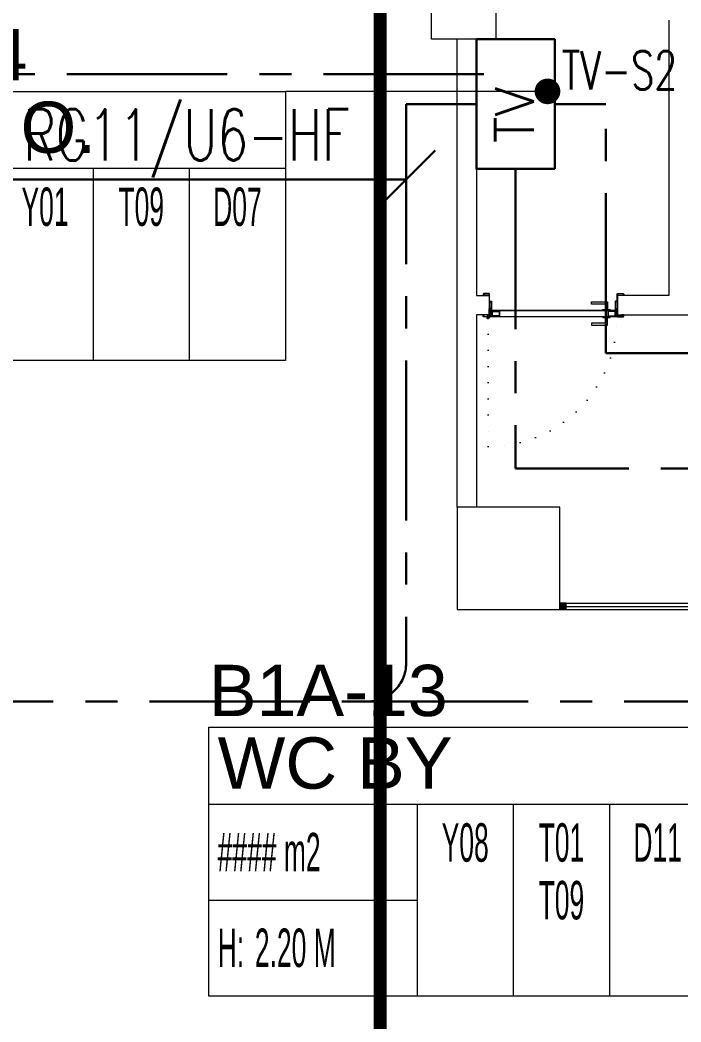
# Model space of a CAD drawing. Header units: metres. Extents: x -17582 to 152404, y -4219 to 29421.
# Drawn here: x 92099 to 92614, y 1278 to 2060 of the extents above; entities that cross this region are included whole.
import ezdxf
from ezdxf.enums import TextEntityAlignment as Align

# ---------------------------------------------------------------- set-up
doc = ezdxf.new("R2010")
doc.units = ezdxf.units.M
doc.header["$LTSCALE"] = 100
doc.header["$MEASUREMENT"] = 0
for name, pattern in [('CENTER', [2, 1.25, -0.25, 0.25, -0.25]), ('DOT2', [0.125, 0, -0.125]), ('HIDDEN', [0.375, 0.25, -0.125])]:
    doc.linetypes.add(name, pattern=pattern)
doc.layers.get('0').update_dxf_attribs({"color": 9, "lineweight": 9})
for name, color, linetype, lineweight in [('00', 9, 'Continuous', 9), ('01', 9, 'Continuous', 9), ('06B', 9, 'Continuous', 9), ('06D', 9, 'Continuous', 9), ('10', 9, 'Continuous', 9), ('15', 9, 'Continuous', 9), ('20', 9, 'DOT2', 9), ('21_mahal200', 9, 'Continuous', 9), ('E-KABLO', 7, 'Continuous', 30), ('E-TV AMFİ KUTUSU', 7, 'Continuous', 30)]:
    doc.layers.add(name, color=color, linetype=linetype, lineweight=lineweight)
doc.styles.add('Arial', font='arial.ttf', dxfattribs={"height": 2.5})
doc.styles.add('E-YAZI', font='txttw.shx')
doc.styles.add('MuuM_TEXT-STANDART', font='ARIALN.TTF')
doc.dimstyles.new('MuuM_DIM200', dxfattribs={"dimscale": 20, "dimtxt": 2, "dimasz": 1, "dimexe": 1, "dimexo": 1, "dimgap": 1, "dimtad": 1, "dimdec": 1, "dimrnd": 0.5, "dimdsep": 46, "dimtxsty": 'MuuM_TEXT-STANDART', "dimblk": 'ARCHTICK', "dimcen": 0, "dimdle": 0.15, "dimclrd": 256, "dimclre": 256, "dimclrt": 256, "dimadec": 0, "dimazin": 0, "dimtfac": 5, "dimtdec": 1, "dimtix": 1, "dimtmove": 2, "dimatfit": 3, "dimldrblk": 'DOT', "dimfxl": 3, "dimfxlon": 1, "dimtolj": 1, "dimlwd": -1, "dimlwe": -1, "dimarcsym": 0})

# ---------------------------------------------------------------- blocks, each defined once
blk = doc.blocks.new('100_TV AMFİ KUTUSU')
at = {"layer": 'E-TV AMFİ KUTUSU', "color": 4}
blk.add_lwpolyline([(-2.529, 0), (2.529, 0), (2.529, 3.054), (-2.529, 3.054)], close=True, dxfattribs=at)
at = {"layer": 'E-TV AMFİ KUTUSU', "color": 3, "style": 'E-YAZI'}
blk.add_text('TV', height=1.5054, dxfattribs=at).set_placement((-1.518, 0.82))
blk = doc.blocks.new('p-kolon_80x80')
blk.add_lwpolyline([(-40, -40), (40, -40), (40, 40), (-40, 40)], close=True)
blk = doc.blocks.new('1.Bod.Ara.Sitatik Elk')
at = {"layer": '01'}
blk.add_lwpolyline([(8420, -6500), (8420, -6500), (8420, -6460), (8420, -6150), (9220, -6150), (9220, -6190), (8470, -6190), (8470, -6460), (9015, -6460), (9015, -6545), (9220, -6545), (9220, -6585), (8975, -6585), (8975, -6500), (8470, -6500), (8470, -6585), (8420, -6585), (8420, -6500)], close=True, dxfattribs=at)
blk.add_blockref('p-kolon_80x80', (8480, -6990), dxfattribs=at)
blk = doc.blocks.new('0_roomno2')
blk.add_lwpolyline([(19.375, -10.5), (0, -10.5), (0, 0), (19.375, 0)], close=True)
for points in [[(0, -3), (19.375, -3)], [(8.125, -3), (8.125, -10.5)], [(11.875, -3), (11.875, -10.5)], [(15.625, -3), (15.625, -10.5)], [(0, -6.75), (8.125, -6.75)]]:
    blk.add_lwpolyline(points)
at = {"style": 'MuuM_TEXT-STANDART', "width": 0.6}
blk.add_text('H:', height=1.5, dxfattribs=at).set_placement((0.35, -8.608), align=Align.MIDDLE_LEFT)
at = {"style": 'Arial'}
blk.add_attdef('ODANO', (0, 1.17), '', height=2, dxfattribs=at)
blk.add_attdef('MEKANADI', text='', height=2, dxfattribs=at).set_placement((0.35, -3), align=Align.BOTTOM_LEFT)
at = {"style": 'MuuM_TEXT-STANDART', "width": 0.6}
for tag, p in [('YER01', (10, -4.5)), ('TAVAN01', (13.75, -4.5)), ('DUVAR01', (17.5, -4.5)), ('YER02', (10, -6.75)), ('TAVAN02', (13.75, -6.75)), ('DUVAR02', (17.5, -6.75)), ('YER03', (10, -9)), ('TAVAN03', (13.75, -9)), ('DUVAR03', (17.5, -9))]:
    blk.add_attdef(tag, text='', height=1.5, dxfattribs=at).set_placement(p, align=Align.MIDDLE_CENTER)
for tag, p in [('M2', (0.35, -4.875)), ('TEMIZTAVANYUKSEKLIGI', (1.8, -8.608))]:
    blk.add_attdef(tag, text='', height=1.5, dxfattribs=at).set_placement(p, align=Align.MIDDLE_LEFT)
blk = doc.blocks.new('_ArchTick')
at = {"color": 0, "linetype": 'ByBlock', "const_width": 0.15}
blk.add_lwpolyline([(-0.5, -0.5), (0.5, 0.5)], dxfattribs=at)
blk = doc.blocks.new('_Dot')
at = {"color": 0, "linetype": 'ByBlock', "lineweight": -2}
blk.add_line((-0.5, 0), (-1, 0), dxfattribs=at)
at = {"color": 0, "linetype": 'ByBlock', "const_width": 0.5}
blk.add_lwpolyline([(-0.25, 0, 1), (0.25, 0, 1)], format="xyb", close=True, dxfattribs=at)
blk = doc.blocks.new('gr-p-barel kilitli kapı kolu')
at = {"flags": 128}
for points in [[(-0.9, 0.8), (-0.9, 4.9), (-11.7, 4.9), (-11.7, 6.7), (0.9, 6.7), (0.9, 0.8)], [(-0.8, 5), (0.8, 6.6)]]:
    blk.add_lwpolyline(points, dxfattribs=at)
blk.add_lwpolyline([(-2.75, 0), (-2.75, 0.7), (2.75, 0.7), (2.75, 0)])
blk.add_lwpolyline([(-1.3, 0.7), (1.3, 0.7), (1.3, 0.8), (-1.3, 0.8)], close=True)
blk = doc.blocks.new('prf-scr2')
at = {"linetype": 'DOT2', "ltscale": 10}
blk.add_line((0, 0.19), (0, -1.06), dxfattribs=at)
for p, q in [((0.09, -0.24), (-0.09, -0.2)), ((-0.09, -0.24), (0.09, -0.28)), ((0.09, -0.32), (-0.09, -0.28)), ((-0.09, -0.32), (0.09, -0.36)), ((0.09, -0.4), (-0.09, -0.36)), ((-0.09, -0.4), (0.09, -0.44)), ((0.09, -0.48), (-0.09, -0.44)), ((-0.09, -0.48), (0.09, -0.52)), ((0.09, -0.56), (-0.09, -0.52)), ((-0.09, -0.56), (0.09, -0.6)), ((0.09, -0.64), (-0.09, -0.6)), ((-0.09, -0.64), (0.09, -0.68)), ((0.09, -0.72), (-0.09, -0.68)), ((-0.09, -0.72), (0.09, -0.76)), ((0.06, -0.84), (-0.08, -0.76)), ((-0.07, -0.8), (0.06, -0.84)), ((0.09, -0.17), (0, -0.15)), ((0, -0.18), (0.09, -0.2))]:
    blk.add_line(p, q)
blk.add_lwpolyline([(0.23, 0), (-0.23, 0), (-0.23, -0.01), (-0.12, -0.14), (0.12, -0.14), (0.23, -0.01), (0.23, 0)], close=True)
for points in [[(0.23, -0.01), (-0.23, -0.01)], [(-0.09, -0.14), (-0.09, -0.2), (-0.12, -0.22), (-0.12, -0.23), (-0.09, -0.24), (-0.09, -0.28), (-0.12, -0.3), (-0.12, -0.31), (-0.09, -0.32), (-0.09, -0.36), (-0.12, -0.38), (-0.12, -0.39), (-0.09, -0.4), (-0.09, -0.44), (-0.12, -0.46), (-0.12, -0.46), (-0.09, -0.48), (-0.09, -0.52), (-0.12, -0.54), (-0.12, -0.54), (-0.09, -0.56), (-0.09, -0.6), (-0.12, -0.62), (-0.12, -0.62), (-0.09, -0.64), (-0.09, -0.68), (-0.12, -0.69), (-0.12, -0.7), (-0.09, -0.72), (-0.09, -0.73), (-0.08, -0.76), (-0.1, -0.77), (-0.1, -0.78), (-0.07, -0.8), (-0.01, -0.94), (0, -0.95), (0.01, -0.94), (0.08, -0.76), (0.09, -0.76), (0.12, -0.74), (0.12, -0.73), (0.09, -0.72), (0.09, -0.68), (0.12, -0.66), (0.12, -0.66), (0.09, -0.64), (0.09, -0.6), (0.12, -0.58), (0.12, -0.58), (0.09, -0.56), (0.09, -0.52), (0.12, -0.5), (0.12, -0.5), (0.09, -0.48), (0.09, -0.44), (0.12, -0.43), (0.12, -0.42), (0.09, -0.4), (0.09, -0.36), (0.12, -0.35), (0.12, -0.34), (0.09, -0.32), (0.09, -0.28), (0.12, -0.27), (0.12, -0.26), (0.09, -0.24), (0.09, -0.2), (0.12, -0.19), (0.12, -0.18), (0.09, -0.17), (0.09, -0.14)]]:
    blk.add_lwpolyline(points)
blk = doc.blocks.new('K-SAC-01')
at = {"layer": '10'}
for points in [[(-4.6, 16.2, -0.414214), (-4.5, 16.3), (-0.1, 16.3, -0.414214), (0, 16.2), (0, 5.9), (0.2, 5.9), (0.2, 16.2, 0.414214), (-0.1, 16.5), (-4.5, 16.5, 0.414214), (-4.8, 16.2), (-4.8, 15.3, 0.414214), (-4.5, 15), (-3.4, 15), (-3.4, 15.2), (-4.5, 15.2, -0.414214), (-4.6, 15.3)], [(104.6, 16.2, 0.414214), (104.5, 16.3), (100.1, 16.3, 0.414214), (100, 16.2), (100, 5.9), (99.8, 5.9), (99.8, 16.2, -0.414214), (100.1, 16.5), (104.5, 16.5, -0.414214), (104.8, 16.2), (104.8, 15.3, -0.414214), (104.5, 15), (103.4, 15), (103.4, 15.2), (104.5, 15.2, 0.414214), (104.6, 15.3)], [(0.2, 10.3, -0.414214), (0.5, 10.6), (1.5, 10.6, -0.414214), (1.8, 10.3), (1.8, 3.9, -0.414214), (1.5, 3.6, -0.414214), (1.2, 3.9), (1.2, 4.8), (0.2, 4.8), (0.2, -1.2, -0.414214), (-0.1, -1.5), (-4.5, -1.5, -0.414214), (-4.8, -1.2), (-4.8, -0.3, -0.414214), (-4.5, 0), (-3.4, 0), (-3.4, -0.2), (-4.5, -0.2, 0.414214), (-4.6, -0.3), (-4.6, -1.2, 0.414214), (-4.5, -1.3), (-0.1, -1.3, 0.414214), (0, -1.2), (0, 5), (1.4, 5), (1.4, 3.9, 0.414214), (1.5, 3.8, 0.414214), (1.6, 3.9), (1.6, 10.3, 0.414214), (1.5, 10.4), (0.5, 10.4, 0.414214), (0.4, 10.3), (0.4, 9.4), (0.2, 9.4)], [(99.8, 10.3, 0.414214), (99.5, 10.6), (98.5, 10.6, 0.414214), (98.2, 10.3), (98.2, 3.9, 0.414214), (98.5, 3.6, 0.414214), (98.8, 3.9), (98.8, 4.8), (99.8, 4.8), (99.8, -1.2, 0.414214), (100.1, -1.5), (104.5, -1.5, 0.414214), (104.8, -1.2), (104.8, -0.3, 0.414214), (104.5, 0), (103.4, 0), (103.4, -0.2), (104.5, -0.2, -0.414214), (104.6, -0.3), (104.6, -1.2, -0.414214), (104.5, -1.3), (100.1, -1.3, -0.414214), (100, -1.2), (100, 5), (98.6, 5), (98.6, 3.9, -0.414214), (98.5, 3.8, -0.414214), (98.4, 3.9), (98.4, 10.3, -0.414214), (98.5, 10.4), (99.5, 10.4, -0.414214), (99.6, 10.3), (99.6, 9.4), (99.8, 9.4)], [(-0.38, -2.01), (1, -1.37), (1, 1.5), (1.2, 1.5), (1.2, -1.5), (-0.27, -2.18, -14.796002)]]:
    blk.add_lwpolyline(points, format="xyb", close=True, dxfattribs=at)
for points in [[(98.8, 0.15), (98.8, 2.15), (99.1, 2.15), (99.1, 3.19), (1.5, 3.19), (1.5, 2.15), (1.8, 2.15), (1.8, 0.15), (1.5, 0.15), (1.5, 1.85), (1.2, 1.85), (1.2, 3.49), (99.4, 3.49), (99.4, 1.85), (99.1, 1.85), (99.1, 0.15)], [(98.8, 2.15), (98.8, 0.15), (99.4, 0.15), (99.4, -1.5), (1.2, -1.5), (1.2, 0.15), (1.8, 0.15), (1.8, 2.15), (2.1, 2.15), (2.1, -0.15), (1.5, -0.15), (1.5, -1.2), (99.1, -1.2), (99.1, -0.15), (98.5, -0.15), (98.5, 2.15), (98.8, 2.15)]]:
    blk.add_lwpolyline(points, dxfattribs=at)
for points in [[(2.1, 3), (8.1, 3), (8.1, -1), (2.1, -1)], [(2.4, 2.7), (7.8, 2.7), (7.8, -0.7), (2.4, -0.7)], [(98.5, 3), (92.5, 3), (92.5, -1), (98.5, -1)], [(98.2, 2.7), (92.8, 2.7), (92.8, -0.7), (98.2, -0.7)]]:
    blk.add_lwpolyline(points, close=True, dxfattribs=at)
blk.add_circle((-0.95, -2.5), 0.55, dxfattribs=at)
at = {"layer": '20', "linetype": 'HIDDEN'}
for points in [[(-0.2, -1.3), (-0.2, 0), (-1.7, 0), (-1.7, -1.3)], [(-0.4, -1.99), (-0.4, -0.2), (-1.5, -0.2), (-1.5, -1.99)]]:
    blk.add_lwpolyline(points, dxfattribs=at)
at = {"layer": '20'}
blk.add_lwpolyline([(-0.95, -2.5), (-0.95, -102.85)], dxfattribs=at)
blk.add_arc((-0.95, -2.5), 100.35, 270, 1.51314, dxfattribs=at)
at = {"layer": '06B'}
blk.add_blockref('gr-p-barel kilitli kapı kolu', (91.4, 3.51), dxfattribs=at)
at = {"layer": '06B', "xscale": -1, "rotation": 180}
blk.add_blockref('gr-p-barel kilitli kapı kolu', (91.4, -1.51), dxfattribs=at)
at = {"layer": '10', "xscale": -1, "rotation": 90}
blk.add_blockref('prf-scr2', (1.5, 1), dxfattribs=at)
at = {"layer": '10', "rotation": 270}
blk.add_blockref('prf-scr2', (99.1, 1.22), dxfattribs=at)
blk = doc.blocks.new('prf-10x10')
blk.add_lwpolyline([(-5, -5), (5, -5), (5, 5), (-5, 5)], close=True)
at = {"color": 255}
blk.add_solid([(-5, -5), (5, -5), (-5, 5), (5, 5)], dxfattribs=at)
at = {"layer": '10'}
blk.add_point((0, 0), dxfattribs=at)
blk = doc.blocks.new('p-dog-ser-620')
at = {"layer": '06D'}
for points in [[(-620, 5), (-5, 5)], [(-620, 0), (-5, 0)]]:
    blk.add_lwpolyline(points, dxfattribs=at)
at = {"layer": '15'}
blk.add_lwpolyline([(-620, 2.5), (-5, 2.5)], dxfattribs=at)
at = {"layer": '10', "xscale": 0.5, "yscale": 0.5, "rotation": 90}
for p in [(-617.5, 2.5), (-460, 2.5), (-305, 2.5), (-155, 2.5), (-2.5, 2.5)]:
    blk.add_blockref('prf-10x10', p, dxfattribs=at)
blk = doc.blocks.new('1.Bod.Ara.Mimari Elk')
at = {"layer": '00'}
for p, q in [((8605, -6570), (8605, -6785)), ((8605, -6785), (8565, -6785)), ((8565, -6785), (8565, -6800)), ((8565, -6800), (8630, -6800))]:
    blk.add_line(p, q, dxfattribs=at)
blk.add_lwpolyline([(8455, -6585), (8455, -6785), (8465, -6785), (8465, -6800), (8455, -6800), (8455, -6950), (8440, -6950), (8440, -6585)], dxfattribs=at)
at = {"layer": '20', "ltscale": 2, "const_width": 10}
blk.add_lwpolyline([(8380, -5050), (8380, -8690), (12080, -8690), (12080, -6110), (9520, -6110), (9520, -5050)], close=True, dxfattribs=at)
blk.add_blockref('K-SAC-01', (8465, -6800))
at = {"layer": '10'}
blk.add_blockref('p-dog-ser-620', (9140, -7030), dxfattribs=at)
at = {"layer": '21_mahal200'}
ref = blk.add_blockref('0_roomno2', (7918.66, -6625.67), dxfattribs=dict(at, xscale=20, yscale=20, zscale=20))
ref.add_attrib('ODANO', 'B1A-14', (7918.66, -6617.02), dxfattribs={"layer": '0', "height": 40, "style": 'Arial'})
ref.add_attrib('MEKANADI', 'ELEK. O.', dxfattribs={"layer": '0', "height": 40, "style": 'Arial'}).set_placement((7925.66, -6685.67), align=Align.BOTTOM_LEFT)
ref.add_attrib('M2', '#### m2', dxfattribs={"layer": '0', "height": 30, "style": 'MuuM_TEXT-STANDART', "width": 0.6}).set_placement((7925.66, -6723.17), align=Align.MIDDLE_LEFT)
ref.add_attrib('TEMIZTAVANYUKSEKLIGI', '2.20 M', dxfattribs={"layer": '0', "height": 30, "style": 'MuuM_TEXT-STANDART', "width": 0.6}).set_placement((7954.66, -6797.83), align=Align.MIDDLE_LEFT)
ref.add_attrib('YER01', 'Y01', dxfattribs={"layer": '0', "height": 30, "style": 'MuuM_TEXT-STANDART', "width": 0.6}).set_placement((8118.66, -6715.67), align=Align.MIDDLE_CENTER)
ref.add_attrib('TAVAN01', 'T09', dxfattribs={"layer": '0', "height": 30, "style": 'MuuM_TEXT-STANDART', "width": 0.6}).set_placement((8193.66, -6715.67), align=Align.MIDDLE_CENTER)
ref.add_attrib('DUVAR01', 'D07', dxfattribs={"layer": '0', "height": 30, "style": 'MuuM_TEXT-STANDART', "width": 0.6}).set_placement((8268.66, -6715.67), align=Align.MIDDLE_CENTER)
ref = blk.add_blockref('0_roomno2', (8246.26, -7121.76), dxfattribs=dict(at, xscale=20, yscale=20, zscale=20))
ref.add_attrib('ODANO', 'B1A-13', (8246.26, -7113.12), dxfattribs={"layer": '0', "height": 40, "style": 'Arial'})
ref.add_attrib('MEKANADI', 'WC BY', dxfattribs={"layer": '0', "height": 40, "style": 'Arial'}).set_placement((8253.26, -7181.76), align=Align.BOTTOM_LEFT)
ref.add_attrib('M2', '#### m2', dxfattribs={"layer": '0', "height": 30, "style": 'MuuM_TEXT-STANDART', "width": 0.6}).set_placement((8253.26, -7219.26), align=Align.MIDDLE_LEFT)
ref.add_attrib('TEMIZTAVANYUKSEKLIGI', '2.20 M', dxfattribs={"layer": '0', "height": 30, "style": 'MuuM_TEXT-STANDART', "width": 0.6}).set_placement((8282.26, -7293.92), align=Align.MIDDLE_LEFT)
ref.add_attrib('YER01', 'Y08', dxfattribs={"layer": '0', "height": 30, "style": 'MuuM_TEXT-STANDART', "width": 0.6}).set_placement((8446.26, -7211.76), align=Align.MIDDLE_CENTER)
ref.add_attrib('TAVAN01', 'T01', dxfattribs={"layer": '0', "height": 30, "style": 'MuuM_TEXT-STANDART', "width": 0.6}).set_placement((8521.26, -7211.76), align=Align.MIDDLE_CENTER)
ref.add_attrib('DUVAR01', 'D11', dxfattribs={"layer": '0', "height": 30, "style": 'MuuM_TEXT-STANDART', "width": 0.6}).set_placement((8596.26, -7211.76), align=Align.MIDDLE_CENTER)
ref.add_attrib('TAVAN02', 'T09', dxfattribs={"layer": '0', "height": 30, "style": 'MuuM_TEXT-STANDART', "width": 0.6}).set_placement((8521.26, -7256.76), align=Align.MIDDLE_CENTER)
blk.add_leader([(8510.4, -6625.67), (8306.16, -6625.67)], dimstyle='MuuM_DIM200', override={"dimasz": 1, "dimfxl": 10}, dxfattribs=at)

msp = doc.modelspace()

# ---------------------------------------------------------------- linework, layer by layer
at = {"layer": 'E-KABLO', "color": 6, "linetype": 'CENTER'}
for p, q in [((92460.76, 2017.97), (90332.29, 2017.97)), ((92516.08, 1994.59), (92555.84, 1994.59)), ((92555.84, 1800.17), (92555.84, 1994.59)), ((92485.54, 1944), (92485.54, 1710.17)), ((92555.84, 1800.17), (93810, 1800.17)), ((92485.54, 1710.17), (92550, 1710.17)), ((94973.85, 1710.17), (92485.54, 1710.17))]:
    msp.add_line(p, q, dxfattribs=at)
at = {"layer": 'E-KABLO', "color": 4, "linetype": 'CENTER'}
for p, q in [((92400.21, 1994.59), (92455, 1994.59)), ((92400.21, 1994.59), (92400.21, 1558.41)), ((90000.09, 1528.41), (92370.21, 1528.41)), ((92370.21, 1528.41), (95187.2, 1528.41))]:
    msp.add_line(p, q, dxfattribs=at)
at = {"layer": 'E-KABLO'}
for p, q in [((92422.84, 1958.39), (92377.58, 1913.13)), ((92400.21, 1935.76), (92084.23, 1935.76))]:
    msp.add_line(p, q, dxfattribs=at)
at = {"layer": 'E-KABLO', "color": 4, "linetype": 'CENTER'}
msp.add_arc((92370.21, 1558.41), 30, 270, 0, dxfattribs=at)

# ---------------------------------------------------------------- block references
for name in ['1.Bod.Ara.Mimari Elk', '1.Bod.Ara.Sitatik Elk']:
    msp.add_blockref(name, (84000, 8630.17))
at = {"layer": 'E-TV AMFİ KUTUSU', "xscale": 20, "yscale": 20, "zscale": 20, "rotation": 90}
msp.add_blockref('100_TV AMFİ KUTUSU', (92516.08, 1994.59), dxfattribs=at)

# ---------------------------------------------------------------- texts
at = {"layer": 'E-KABLO', "color": 3, "linetype": 'Continuous', "style": 'E-YAZI', "width": 0.7}
for s, height, p in [('TV-S2', 30, (92521.58, 2006.01)), ('RG11/U6-HF', 40, (92101.82, 1950.59))]:
    msp.add_text(s, height=height, dxfattribs=at).set_placement(p)

doc.saveas('drawing.dxf')
